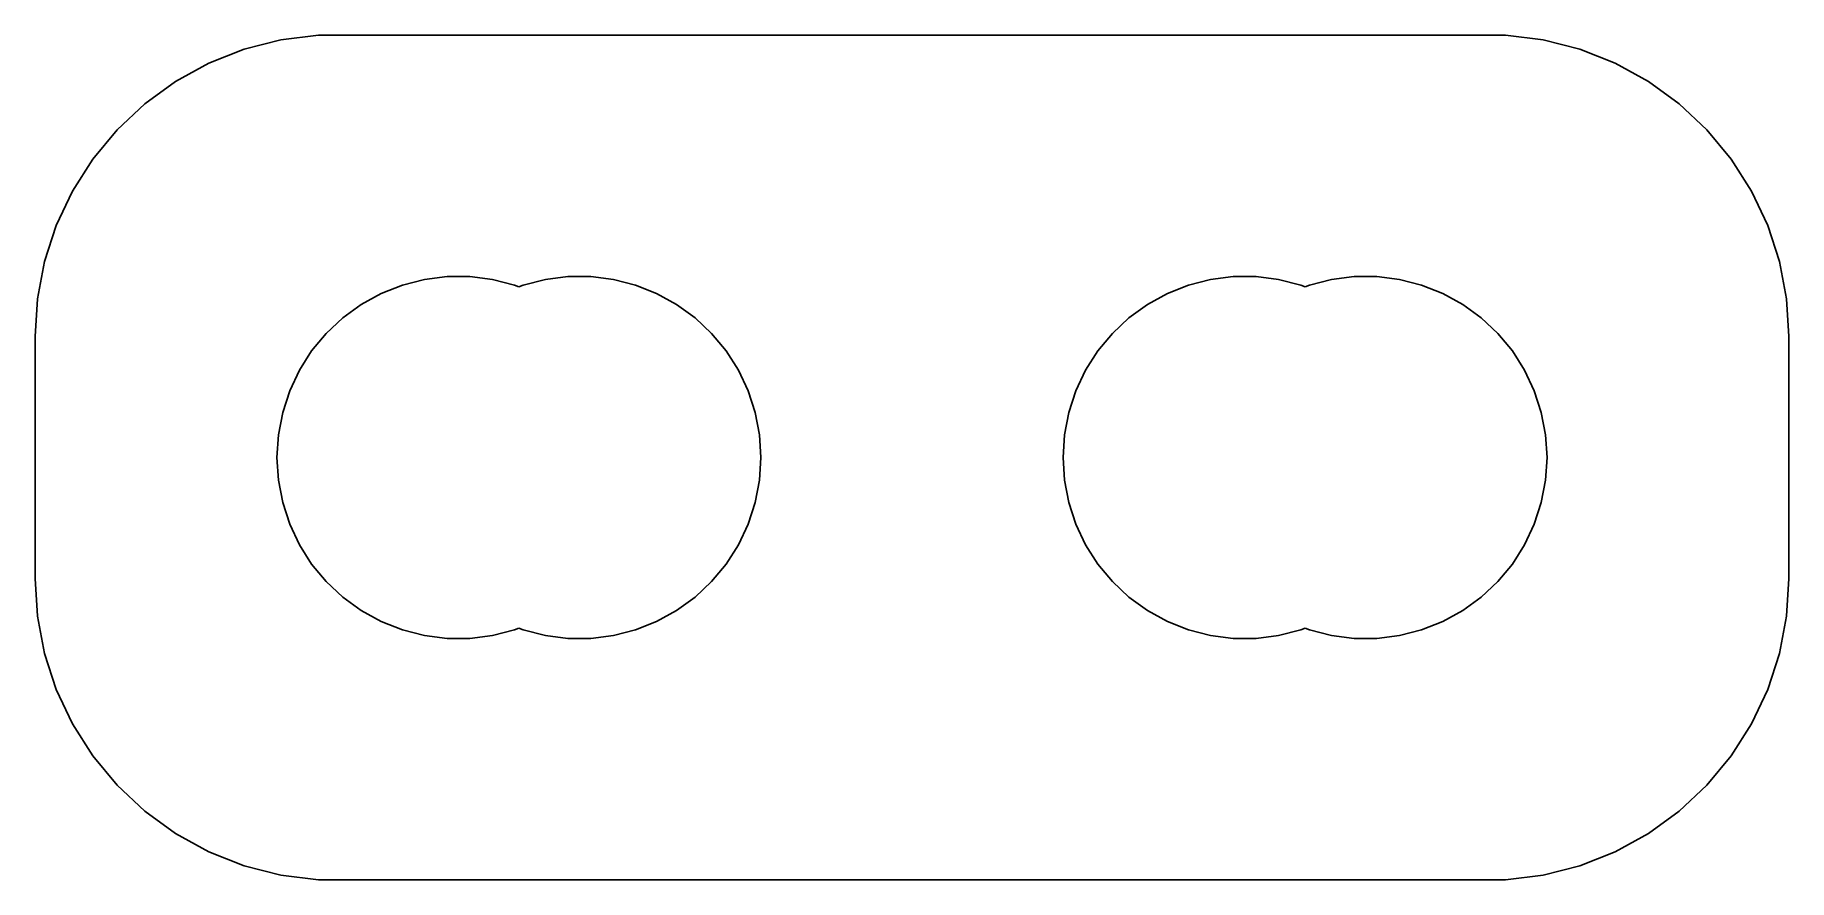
# Model space of a CAD drawing. Header units: metres. Extents: x -14.5 to 14.5, y 17 to 31.
import ezdxf

# ---------------------------------------------------------------- set-up
doc = ezdxf.new("R2010")
doc.units = ezdxf.units.M

msp = doc.modelspace()

# ---------------------------------------------------------------- linework, layer by layer
for p, q in [((-11.0451, 30.7553), (-11.6289, 30.5241)), ((-10.4369, 30.9114), (-11.0451, 30.7553)), ((-9.81395, 30.9901), (-10.4369, 30.9114)), ((9.81395, 30.9901), (-9.81395, 30.9901)), ((10.4369, 30.9114), (9.81395, 30.9901)), ((11.0451, 30.7553), (10.4369, 30.9114)), ((11.6289, 30.5241), (11.0451, 30.7553)), ((-11.6289, 30.5241), (-12.1791, 30.2216)), ((12.1791, 30.2216), (11.6289, 30.5241)), ((-12.1791, 30.2216), (-12.6871, 29.8526)), ((12.6871, 29.8526), (12.1791, 30.2216)), ((-12.6871, 29.8526), (-13.1448, 29.4227)), ((13.1448, 29.4227), (12.6871, 29.8526)), ((-13.1448, 29.4227), (-13.5451, 28.9389)), ((13.5451, 28.9389), (13.1448, 29.4227)), ((-13.5451, 28.9389), (-13.8815, 28.4088)), ((13.8815, 28.4088), (13.5451, 28.9389)), ((-13.8815, 28.4088), (-14.1489, 27.8406)), ((14.1489, 27.8406), (13.8815, 28.4088)), ((-14.1489, 27.8406), (-14.3429, 27.2434)), ((14.3429, 27.2434), (14.1489, 27.8406)), ((-14.3429, 27.2434), (-14.4606, 26.6267)), ((-8.06213, 26.9469), (-7.68837, 26.9941)), ((-7.68837, 26.9941), (-7.31161, 26.9941)), ((-7.31161, 26.9941), (-6.93785, 26.9469)), ((-6.06213, 26.9469), (-5.68837, 26.9941)), ((-5.68837, 26.9941), (-5.31161, 26.9941)), ((-5.31161, 26.9941), (-4.93785, 26.9469)), ((4.93785, 26.9469), (5.31161, 26.9941)), ((5.31161, 26.9941), (5.68837, 26.9941)), ((5.68837, 26.9941), (6.06213, 26.9469)), ((6.93785, 26.9469), (7.31161, 26.9941)), ((7.31161, 26.9941), (7.68837, 26.9941)), ((7.68837, 26.9941), (8.06213, 26.9469)), ((14.4606, 26.6267), (14.3429, 27.2434)), ((-9.10747, 26.533), (-8.77733, 26.7145)), ((-8.77733, 26.7145), (-8.42705, 26.8532)), ((-8.42705, 26.8532), (-8.06213, 26.9469)), ((-6.93785, 26.9469), (-6.57294, 26.8532)), ((-6.57294, 26.8532), (-6.49998, 26.8243)), ((-6.49998, 26.8243), (-6.42705, 26.8532)), ((-6.42705, 26.8532), (-6.06213, 26.9469)), ((-4.93785, 26.9469), (-4.57294, 26.8532)), ((-4.57294, 26.8532), (-4.22266, 26.7145)), ((-4.22266, 26.7145), (-3.89252, 26.533)), ((3.89252, 26.533), (4.22266, 26.7145)), ((4.22266, 26.7145), (4.57294, 26.8532)), ((4.57294, 26.8532), (4.93785, 26.9469)), ((6.06213, 26.9469), (6.42705, 26.8532)), ((6.42705, 26.8532), (6.49998, 26.8243)), ((6.49998, 26.8243), (6.57294, 26.8532)), ((6.57294, 26.8532), (6.93785, 26.9469)), ((8.06213, 26.9469), (8.42705, 26.8532)), ((8.42705, 26.8532), (8.77733, 26.7145)), ((8.77733, 26.7145), (9.10747, 26.533)), ((-14.4606, 26.6267), (-14.5, 26)), ((-9.41226, 26.3115), (-9.10747, 26.533)), ((-3.89252, 26.533), (-3.58772, 26.3115)), ((3.58772, 26.3115), (3.89252, 26.533)), ((9.10747, 26.533), (9.41226, 26.3115)), ((14.5, 26), (14.4606, 26.6267)), ((-9.6869, 26.0536), (-9.41226, 26.3115)), ((-3.58772, 26.3115), (-3.31308, 26.0536)), ((3.31308, 26.0536), (3.58772, 26.3115)), ((9.41226, 26.3115), (9.6869, 26.0536)), ((-14.5, 26), (-14.5, 22)), ((-9.92705, 25.7634), (-9.6869, 26.0536)), ((-3.31308, 26.0536), (-3.07294, 25.7634)), ((3.07294, 25.7634), (3.31308, 26.0536)), ((9.6869, 26.0536), (9.92705, 25.7634)), ((14.5, 22), (14.5, 26)), ((-10.1289, 25.4453), (-9.92705, 25.7634)), ((-3.07294, 25.7634), (-2.87108, 25.4453)), ((2.87108, 25.4453), (3.07294, 25.7634)), ((9.92705, 25.7634), (10.1289, 25.4453)), ((-10.2893, 25.1044), (-10.1289, 25.4453)), ((-2.87108, 25.4453), (-2.71066, 25.1044)), ((2.71066, 25.1044), (2.87108, 25.4453)), ((10.1289, 25.4453), (10.2893, 25.1044)), ((-10.4057, 24.7461), (-10.2893, 25.1044)), ((-2.71066, 25.1044), (-2.59424, 24.7461)), ((2.59424, 24.7461), (2.71066, 25.1044)), ((10.2893, 25.1044), (10.4057, 24.7461)), ((-10.4763, 24.376), (-10.4057, 24.7461)), ((-2.59424, 24.7461), (-2.52365, 24.376)), ((2.52365, 24.376), (2.59424, 24.7461)), ((10.4057, 24.7461), (10.4763, 24.376)), ((-10.5, 24), (-10.4763, 24.376)), ((-2.52365, 24.376), (-2.5, 24)), ((2.5, 24), (2.52365, 24.376)), ((10.4763, 24.376), (10.5, 24)), ((-10.4763, 23.624), (-10.5, 24)), ((-2.5, 24), (-2.52365, 23.624)), ((2.52365, 23.624), (2.5, 24)), ((10.5, 24), (10.4763, 23.624)), ((-10.4057, 23.2539), (-10.4763, 23.624)), ((-2.52365, 23.624), (-2.59424, 23.2539)), ((2.59424, 23.2539), (2.52365, 23.624)), ((10.4763, 23.624), (10.4057, 23.2539)), ((-10.2893, 22.8956), (-10.4057, 23.2539)), ((-2.59424, 23.2539), (-2.71066, 22.8956)), ((2.71066, 22.8956), (2.59424, 23.2539)), ((10.4057, 23.2539), (10.2893, 22.8956)), ((-10.1289, 22.5547), (-10.2893, 22.8956)), ((-2.71066, 22.8956), (-2.87108, 22.5547)), ((2.87108, 22.5547), (2.71066, 22.8956)), ((10.2893, 22.8956), (10.1289, 22.5547)), ((-9.92705, 22.2366), (-10.1289, 22.5547)), ((-2.87108, 22.5547), (-3.07294, 22.2366)), ((3.07294, 22.2366), (2.87108, 22.5547)), ((10.1289, 22.5547), (9.92705, 22.2366)), ((-9.6869, 21.9464), (-9.92705, 22.2366)), ((-3.07294, 22.2366), (-3.31308, 21.9464)), ((3.31308, 21.9464), (3.07294, 22.2366)), ((9.92705, 22.2366), (9.6869, 21.9464)), ((-14.5, 22), (-14.4606, 21.3733)), ((-9.41226, 21.6885), (-9.6869, 21.9464)), ((-3.31308, 21.9464), (-3.58772, 21.6885)), ((3.58772, 21.6885), (3.31308, 21.9464)), ((9.6869, 21.9464), (9.41226, 21.6885)), ((14.4606, 21.3733), (14.5, 22)), ((-9.10747, 21.467), (-9.41226, 21.6885)), ((-8.77733, 21.2855), (-9.10747, 21.467)), ((-3.89252, 21.467), (-4.22266, 21.2855)), ((-3.58772, 21.6885), (-3.89252, 21.467)), ((3.89252, 21.467), (3.58772, 21.6885)), ((4.22266, 21.2855), (3.89252, 21.467)), ((9.10747, 21.467), (8.77733, 21.2855)), ((9.41226, 21.6885), (9.10747, 21.467)), ((-14.4606, 21.3733), (-14.3429, 20.7566)), ((-8.42705, 21.1468), (-8.77733, 21.2855)), ((-6.49998, 21.1757), (-6.57294, 21.1468)), ((-6.42705, 21.1468), (-6.49998, 21.1757)), ((-4.22266, 21.2855), (-4.57294, 21.1468)), ((4.57294, 21.1468), (4.22266, 21.2855)), ((6.49998, 21.1757), (6.42705, 21.1468)), ((6.57294, 21.1468), (6.49998, 21.1757)), ((8.77733, 21.2855), (8.42705, 21.1468)), ((14.3429, 20.7566), (14.4606, 21.3733)), ((-8.06213, 21.0531), (-8.42705, 21.1468)), ((-7.68837, 21.0059), (-8.06213, 21.0531)), ((-7.31161, 21.0059), (-7.68837, 21.0059)), ((-6.93785, 21.0531), (-7.31161, 21.0059)), ((-6.57294, 21.1468), (-6.93785, 21.0531)), ((-6.06213, 21.0531), (-6.42705, 21.1468)), ((-5.68837, 21.0059), (-6.06213, 21.0531)), ((-5.31161, 21.0059), (-5.68837, 21.0059)), ((-4.93785, 21.0531), (-5.31161, 21.0059)), ((-4.57294, 21.1468), (-4.93785, 21.0531)), ((4.93785, 21.0531), (4.57294, 21.1468)), ((5.31161, 21.0059), (4.93785, 21.0531)), ((5.68837, 21.0059), (5.31161, 21.0059)), ((6.06213, 21.0531), (5.68837, 21.0059)), ((6.42705, 21.1468), (6.06213, 21.0531)), ((6.93785, 21.0531), (6.57294, 21.1468)), ((7.31161, 21.0059), (6.93785, 21.0531)), ((7.68837, 21.0059), (7.31161, 21.0059)), ((8.06213, 21.0531), (7.68837, 21.0059)), ((8.42705, 21.1468), (8.06213, 21.0531)), ((-14.3429, 20.7566), (-14.1489, 20.1594)), ((14.1489, 20.1594), (14.3429, 20.7566)), ((-14.1489, 20.1594), (-13.8815, 19.5912)), ((13.8815, 19.5912), (14.1489, 20.1594)), ((-13.8815, 19.5912), (-13.5451, 19.0611)), ((13.5451, 19.0611), (13.8815, 19.5912)), ((-13.5451, 19.0611), (-13.1448, 18.5773)), ((13.1448, 18.5773), (13.5451, 19.0611)), ((-13.1448, 18.5773), (-12.6871, 18.1474)), ((12.6871, 18.1474), (13.1448, 18.5773)), ((-12.6871, 18.1474), (-12.1791, 17.7784)), ((12.1791, 17.7784), (12.6871, 18.1474)), ((-12.1791, 17.7784), (-11.6289, 17.4759)), ((11.6289, 17.4759), (12.1791, 17.7784)), ((-11.6289, 17.4759), (-11.0451, 17.2447)), ((11.0451, 17.2447), (11.6289, 17.4759)), ((-11.0451, 17.2447), (-10.4369, 17.0886)), ((10.4369, 17.0886), (11.0451, 17.2447)), ((-10.4369, 17.0886), (-9.81395, 17.0099)), ((-9.81395, 17.0099), (9.81395, 17.0099)), ((9.81395, 17.0099), (10.4369, 17.0886))]:
    msp.add_line(p, q)

doc.saveas('drawing.dxf')
